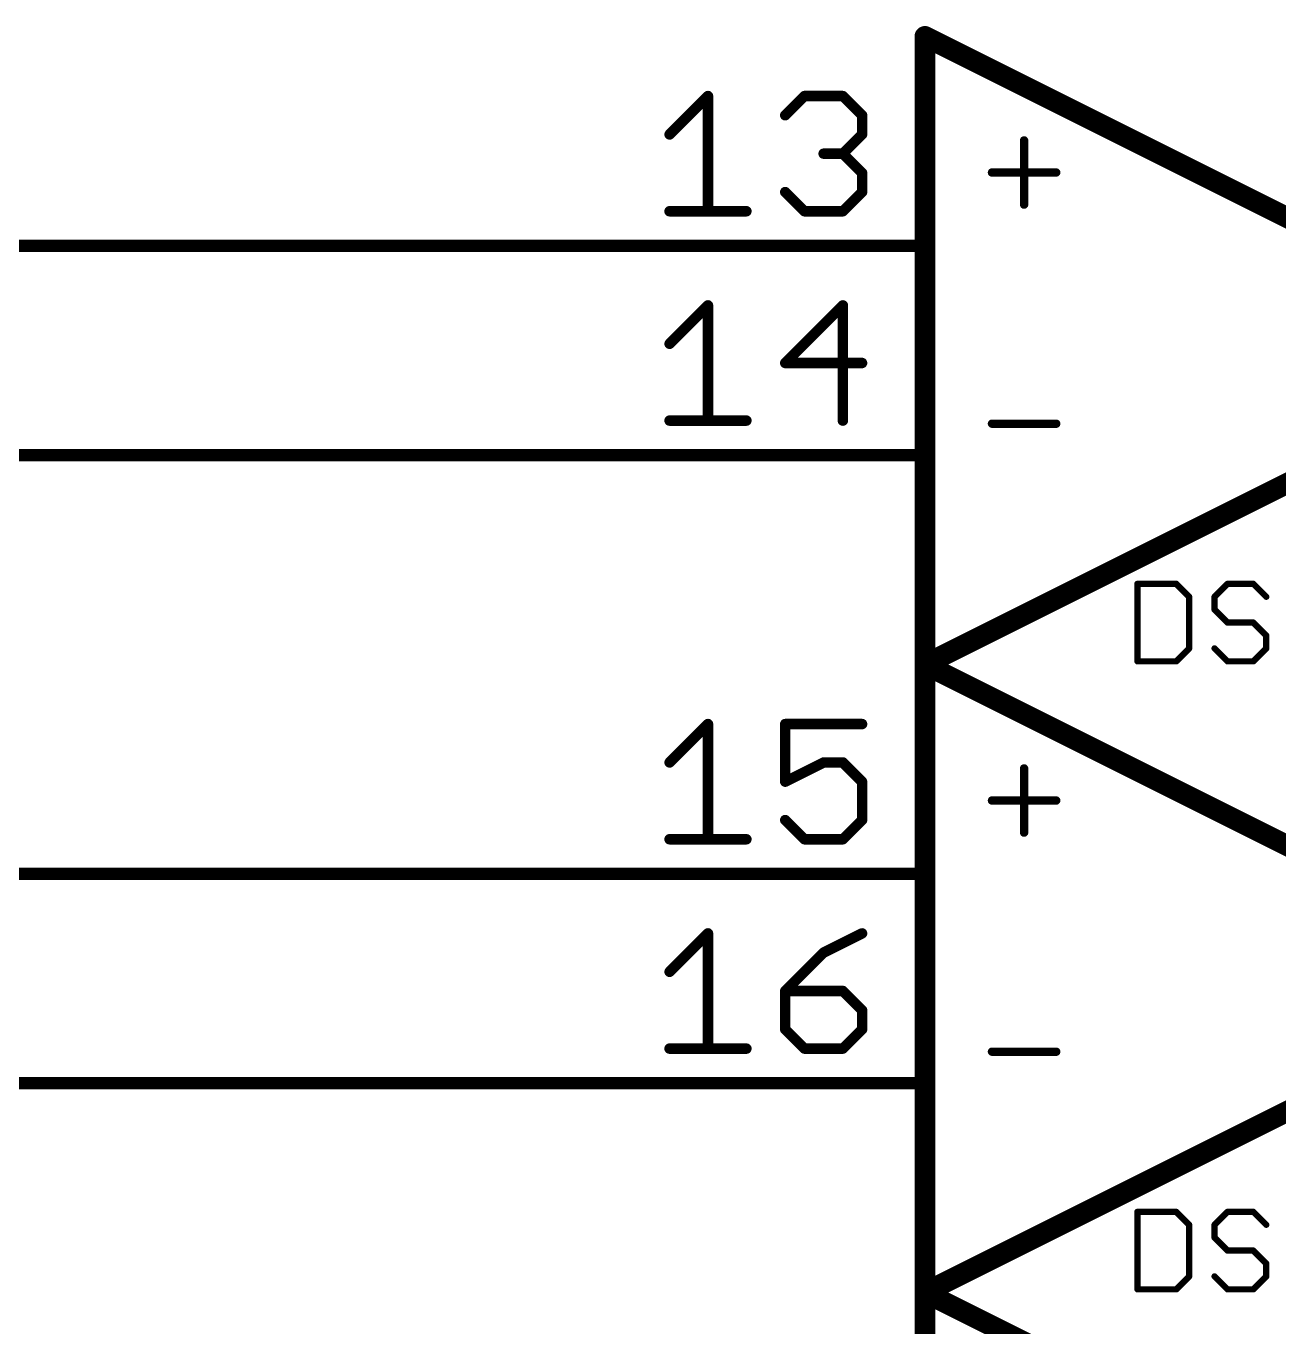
# Model space of a CAD drawing. Extents: x -72 to 265, y -97 to 216.
# Drawn here: x -54.09 to -38.89, y 78.32 to 94.11 of the extents above; entities that cross this region are included whole.
import ezdxf

# ---------------------------------------------------------------- set-up
doc = ezdxf.new("R2010")
doc.units = 0
for name, color, linetype in [('91', 94, 'CONTINUOUS'), ('94', 14, 'CONTINUOUS'), ('95', 251, 'CONTINUOUS'), ('96', 251, 'CONTINUOUS')]:
    doc.layers.add(name, color=color, linetype=linetype)

msp = doc.modelspace()

# ---------------------------------------------------------------- linework, layer by layer
at = {"layer": '91', "const_width": 0.1524}
for points in [[(-45.72, 91.44), (-58.42, 91.44)], [(-58.42, 88.9), (-45.72, 88.9)], [(-45.72, 83.82), (-58.42, 83.82)], [(-58.42, 81.28), (-45.72, 81.28)]]:
    msp.add_lwpolyline(points, dxfattribs=at)
at = {"layer": '91', "const_width": 0.0762}
for points in [[(-45.72, 91.4019, 1), (-45.72, 91.4781)], [(-45.72, 88.8619, 1), (-45.72, 88.9381)], [(-45.72, 83.7819, 1), (-45.72, 83.8581)], [(-45.72, 81.2419, 1), (-45.72, 81.3181)]]:
    msp.add_lwpolyline(points, format="xyb", dxfattribs=at)
at = {"layer": '94'}
for points, const_width in [([(-43.18, 93.98), (-43.18, 86.36)], 0.254), ([(-35.56, 90.17), (-43.18, 93.98)], 0.254), ([(-45.72, 91.44), (-43.18, 91.44)], 0.1524), ([(-43.18, 86.36), (-35.56, 90.17)], 0.254), ([(-45.72, 88.9), (-43.18, 88.9)], 0.1524), ([(-43.18, 86.36), (-43.18, 78.74)], 0.254), ([(-35.56, 82.55), (-43.18, 86.36)], 0.254), ([(-45.72, 83.82), (-43.18, 83.82)], 0.1524), ([(-43.18, 78.74), (-35.56, 82.55)], 0.254), ([(-45.72, 81.28), (-43.18, 81.28)], 0.1524), ([(-43.18, 78.74), (-43.18, 71.12)], 0.254), ([(-35.56, 74.93), (-43.18, 78.74)], 0.254)]:
    msp.add_lwpolyline(points, dxfattribs=dict(at, const_width=const_width))
for points, const_width in [([(-43.1165, 93.98, 1), (-43.2435, 93.98)], 0.127), ([(-43.1516, 94.0368, 1), (-43.2084, 93.9232)], 0.127), ([(-45.72, 91.4781, 1), (-45.72, 91.4019)], 0.0762), ([(-43.18, 91.4019, 1), (-43.18, 91.4781)], 0.0762), ([(-45.72, 88.9381, 1), (-45.72, 88.8619)], 0.0762), ([(-43.18, 88.8619, 1), (-43.18, 88.9381)], 0.0762), ([(-43.1165, 86.36, 1), (-43.2435, 86.36)], 0.127), ([(-43.1516, 86.4168, 1), (-43.2084, 86.3032)], 0.127), ([(-43.2084, 86.4168, 1), (-43.1516, 86.3032)], 0.127), ([(-43.2435, 86.36, 1), (-43.1165, 86.36)], 0.127), ([(-45.72, 83.8581, 1), (-45.72, 83.7819)], 0.0762), ([(-43.18, 83.7819, 1), (-43.18, 83.8581)], 0.0762), ([(-45.72, 81.3181, 1), (-45.72, 81.2419)], 0.0762), ([(-43.18, 81.2419, 1), (-43.18, 81.3181)], 0.0762), ([(-43.1165, 78.74, 1), (-43.2435, 78.74)], 0.127), ([(-43.1516, 78.7968, 1), (-43.2084, 78.6832)], 0.127), ([(-43.2084, 78.7968, 1), (-43.1516, 78.6832)], 0.127), ([(-43.2435, 78.74, 1), (-43.1165, 78.74)], 0.127)]:
    msp.add_lwpolyline(points, format="xyb", dxfattribs=dict(at, const_width=const_width))
at = {"layer": '95', "const_width": 0.127}
for points in [[(-46.2787, 92.7912), (-45.8126, 93.2573)], [(-45.8126, 93.2573), (-45.8126, 91.8591)], [(-44.8754, 93.0243), (-44.6423, 93.2573)], [(-44.6423, 93.2573), (-44.1763, 93.2573)], [(-44.1763, 93.2573), (-43.9432, 93.0243)], [(-43.9432, 93.0243), (-43.9432, 92.7912)], [(-43.9432, 92.7912), (-44.1763, 92.5582)], [(-44.1763, 92.5582), (-44.4093, 92.5582)], [(-44.1763, 92.5582), (-43.9432, 92.3252)], [(-43.9432, 92.3252), (-43.9432, 92.0921)], [(-44.6423, 91.8591), (-44.8754, 92.0921)], [(-43.9432, 92.0921), (-44.1763, 91.8591)], [(-46.2787, 91.8591), (-45.3465, 91.8591)], [(-44.1763, 91.8591), (-44.6423, 91.8591)], [(-46.2787, 90.2512), (-45.8126, 90.7173)], [(-45.8126, 90.7173), (-45.8126, 89.3191)], [(-44.1763, 90.7173), (-44.8754, 90.0182)], [(-44.1763, 89.3191), (-44.1763, 90.7173)], [(-44.8754, 90.0182), (-43.9432, 90.0182)], [(-46.2787, 89.3191), (-45.3465, 89.3191)], [(-46.2787, 85.1712), (-45.8126, 85.6373)], [(-45.8126, 85.6373), (-45.8126, 84.2391)], [(-43.9432, 85.6373), (-44.8754, 85.6373)], [(-44.8754, 85.6373), (-44.8754, 84.9382)], [(-44.8754, 84.9382), (-44.4093, 85.1712)], [(-44.4093, 85.1712), (-44.1763, 85.1712)], [(-44.1763, 85.1712), (-43.9432, 84.9382)], [(-43.9432, 84.9382), (-43.9432, 84.4721)], [(-44.6423, 84.2391), (-44.8754, 84.4721)], [(-43.9432, 84.4721), (-44.1763, 84.2391)], [(-46.2787, 84.2391), (-45.3465, 84.2391)], [(-44.1763, 84.2391), (-44.6423, 84.2391)], [(-46.2787, 82.6312), (-45.8126, 83.0973)], [(-45.8126, 83.0973), (-45.8126, 81.6991)], [(-43.9432, 83.0973), (-44.4093, 82.8643)], [(-44.4093, 82.8643), (-44.8754, 82.3982)], [(-44.8754, 82.3982), (-44.8754, 81.9321)], [(-44.1763, 82.3982), (-44.8754, 82.3982)], [(-43.9432, 82.1652), (-44.1763, 82.3982)], [(-43.9432, 81.9321), (-43.9432, 82.1652)], [(-44.8754, 81.9321), (-44.6423, 81.6991)], [(-44.1763, 81.6991), (-43.9432, 81.9321)], [(-46.2787, 81.6991), (-45.3465, 81.6991)], [(-44.6423, 81.6991), (-44.1763, 81.6991)]]:
    msp.add_lwpolyline(points, dxfattribs=at)
at = {"layer": '95', "const_width": 0.0635}
for points in [[(-45.7808, 93.2573, 1), (-45.8443, 93.2573)], [(-45.7901, 93.2348, 1), (-45.835, 93.2797)], [(-44.6423, 93.289, 1), (-44.6423, 93.2255)], [(-44.6199, 93.2348, 1), (-44.6648, 93.2797)], [(-44.1538, 93.2797, 1), (-44.1987, 93.2348)], [(-44.1763, 93.2255, 1), (-44.1763, 93.289)], [(-44.8978, 93.0467, 1), (-44.8529, 93.0018)], [(-43.9115, 93.0243, 1), (-43.975, 93.0243)], [(-43.9657, 93.0018, 1), (-43.9208, 93.0467)], [(-46.3011, 92.8137, 1), (-46.2562, 92.7688)], [(-43.975, 92.7912, 1), (-43.9115, 92.7912)], [(-43.9208, 92.7688, 1), (-43.9657, 92.8137)], [(-44.4093, 92.5899, 1), (-44.4093, 92.5264)], [(-44.1538, 92.5806, 1), (-44.1987, 92.5357)], [(-44.1987, 92.5806, 1), (-44.1538, 92.5357)], [(-44.1763, 92.5264, 1), (-44.1763, 92.5899)], [(-43.9115, 92.3252, 1), (-43.975, 92.3252)], [(-43.9657, 92.3027, 1), (-43.9208, 92.3476)], [(-44.8529, 92.1146, 1), (-44.8978, 92.0697)], [(-43.975, 92.0921, 1), (-43.9115, 92.0921)], [(-43.9208, 92.0697, 1), (-43.9657, 92.1146)], [(-46.2787, 91.8909, 1), (-46.2787, 91.8273)], [(-45.8443, 91.8591, 1), (-45.7808, 91.8591)], [(-45.3465, 91.8273, 1), (-45.3465, 91.8909)], [(-44.6423, 91.8909, 1), (-44.6423, 91.8273)], [(-44.6648, 91.8366, 1), (-44.6199, 91.8816)], [(-44.1987, 91.8816, 1), (-44.1538, 91.8366)], [(-44.1763, 91.8273, 1), (-44.1763, 91.8909)], [(-45.7808, 90.7173, 1), (-45.8443, 90.7173)], [(-45.7901, 90.6948, 1), (-45.835, 90.7397)], [(-44.1445, 90.7173, 1), (-44.208, 90.7173)], [(-44.1538, 90.6948, 1), (-44.1987, 90.7397)], [(-46.3011, 90.2737, 1), (-46.2562, 90.2288)], [(-44.8754, 90.0499, 1), (-44.8754, 89.9864)], [(-44.8978, 90.0406, 1), (-44.8529, 89.9957)], [(-43.9432, 89.9864, 1), (-43.9432, 90.0499)], [(-46.2787, 89.3509, 1), (-46.2787, 89.2874)], [(-45.8443, 89.3191, 1), (-45.7808, 89.3191)], [(-45.3465, 89.2874, 1), (-45.3465, 89.3509)], [(-44.208, 89.3191, 1), (-44.1445, 89.3191)], [(-45.7808, 85.6373, 1), (-45.8443, 85.6373)], [(-45.7901, 85.6148, 1), (-45.835, 85.6597)], [(-44.8436, 85.6373, 1), (-44.9071, 85.6373)], [(-44.8754, 85.669, 1), (-44.8754, 85.6055)], [(-43.9432, 85.6055, 1), (-43.9432, 85.669)], [(-46.3011, 85.1937, 1), (-46.2562, 85.1488)], [(-44.4093, 85.203, 1), (-44.4093, 85.1395)], [(-44.3951, 85.1428, 1), (-44.4235, 85.1996)], [(-44.1538, 85.1937, 1), (-44.1987, 85.1488)], [(-44.1763, 85.1395, 1), (-44.1763, 85.203)], [(-44.8896, 84.9666, 1), (-44.8612, 84.9098)], [(-44.9071, 84.9382, 1), (-44.8436, 84.9382)], [(-43.9115, 84.9382, 1), (-43.975, 84.9382)], [(-43.9657, 84.9157, 1), (-43.9208, 84.9606)], [(-44.8529, 84.4946, 1), (-44.8978, 84.4497)], [(-43.975, 84.4721, 1), (-43.9115, 84.4721)], [(-43.9208, 84.4497, 1), (-43.9657, 84.4946)], [(-46.2787, 84.2709, 1), (-46.2787, 84.2074)], [(-45.3465, 84.2074, 1), (-45.3465, 84.2709)], [(-44.6423, 84.2709, 1), (-44.6423, 84.2074)], [(-44.1763, 84.2074, 1), (-44.1763, 84.2709)], [(-45.8443, 84.2391, 1), (-45.7808, 84.2391)], [(-44.6648, 84.2166, 1), (-44.6199, 84.2616)], [(-44.1987, 84.2616, 1), (-44.1538, 84.2166)], [(-45.7808, 83.0973, 1), (-45.8443, 83.0973)], [(-45.7901, 83.0748, 1), (-45.835, 83.1197)], [(-43.9291, 83.0689, 1), (-43.9574, 83.1257)], [(-44.4235, 82.8927, 1), (-44.3951, 82.8359)], [(-44.3869, 82.8418, 1), (-44.4318, 82.8867)], [(-46.3011, 82.6537, 1), (-46.2562, 82.6088)], [(-44.8436, 82.3982, 1), (-44.9071, 82.3982)], [(-44.8754, 82.4299, 1), (-44.8754, 82.3664)], [(-44.8978, 82.4206, 1), (-44.8529, 82.3757)], [(-44.1538, 82.4206, 1), (-44.1987, 82.3757)], [(-44.1763, 82.3664, 1), (-44.1763, 82.4299)], [(-43.9115, 82.1652, 1), (-43.975, 82.1652)], [(-43.9657, 82.1427, 1), (-43.9208, 82.1876)], [(-44.9071, 81.9321, 1), (-44.8436, 81.9321)], [(-44.8529, 81.9546, 1), (-44.8978, 81.9097)], [(-43.975, 81.9321, 1), (-43.9115, 81.9321)], [(-43.9208, 81.9097, 1), (-43.9657, 81.9546)], [(-46.2787, 81.7309, 1), (-46.2787, 81.6673)], [(-45.8443, 81.6991, 1), (-45.7808, 81.6991)], [(-45.3465, 81.6673, 1), (-45.3465, 81.7309)], [(-44.6423, 81.7309, 1), (-44.6423, 81.6673)], [(-44.6648, 81.6766, 1), (-44.6199, 81.7216)], [(-44.1987, 81.7216, 1), (-44.1538, 81.6766)], [(-44.1763, 81.6673, 1), (-44.1763, 81.7309)]]:
    msp.add_lwpolyline(points, format="xyb", dxfattribs=at)
at = {"layer": '96'}
for points, const_width in [([(-41.9774, 92.7193), (-41.9774, 91.9397)], 0.1016), ([(-42.3672, 92.3295), (-41.5876, 92.3295)], 0.1016), ([(-42.3672, 89.2815), (-41.5876, 89.2815)], 0.1016), ([(-40.6019, 87.3387), (-40.6019, 86.3981)], 0.0762), ([(-40.1316, 87.3387), (-40.6019, 87.3387)], 0.0762), ([(-39.9748, 87.1819), (-40.1316, 87.3387)], 0.0762), ([(-39.5096, 87.3387), (-39.6664, 87.1819)], 0.0762), ([(-39.1961, 87.3387), (-39.5096, 87.3387)], 0.0762), ([(-39.0393, 87.1819), (-39.1961, 87.3387)], 0.0762), ([(-39.9748, 86.5549), (-39.9748, 87.1819)], 0.0762), ([(-39.6664, 87.1819), (-39.6664, 87.0252)], 0.0762), ([(-39.6664, 87.0252), (-39.5096, 86.8684)], 0.0762), ([(-39.5096, 86.8684), (-39.1961, 86.8684)], 0.0762), ([(-39.1961, 86.8684), (-39.0393, 86.7116)], 0.0762), ([(-39.0393, 86.7116), (-39.0393, 86.5549)], 0.0762), ([(-40.1316, 86.3981), (-39.9748, 86.5549)], 0.0762), ([(-39.5096, 86.3981), (-39.6664, 86.5549)], 0.0762), ([(-39.0393, 86.5549), (-39.1961, 86.3981)], 0.0762), ([(-40.6019, 86.3981), (-40.1316, 86.3981)], 0.0762), ([(-39.1961, 86.3981), (-39.5096, 86.3981)], 0.0762), ([(-41.9774, 85.0993), (-41.9774, 84.3197)], 0.1016), ([(-42.3672, 84.7095), (-41.5876, 84.7095)], 0.1016), ([(-42.3672, 81.6615), (-41.5876, 81.6615)], 0.1016), ([(-40.6019, 79.7187), (-40.6019, 78.7781)], 0.0762), ([(-40.1316, 79.7187), (-40.6019, 79.7187)], 0.0762), ([(-39.9748, 79.5619), (-40.1316, 79.7187)], 0.0762), ([(-39.5096, 79.7187), (-39.6664, 79.5619)], 0.0762), ([(-39.1961, 79.7187), (-39.5096, 79.7187)], 0.0762), ([(-39.0393, 79.5619), (-39.1961, 79.7187)], 0.0762), ([(-39.9748, 78.9349), (-39.9748, 79.5619)], 0.0762), ([(-39.6664, 79.5619), (-39.6664, 79.4052)], 0.0762), ([(-39.6664, 79.4052), (-39.5096, 79.2484)], 0.0762), ([(-39.5096, 79.2484), (-39.1961, 79.2484)], 0.0762), ([(-39.1961, 79.2484), (-39.0393, 79.0916)], 0.0762), ([(-39.0393, 79.0916), (-39.0393, 78.9349)], 0.0762), ([(-40.1316, 78.7781), (-39.9748, 78.9349)], 0.0762), ([(-39.5096, 78.7781), (-39.6664, 78.9349)], 0.0762), ([(-39.0393, 78.9349), (-39.1961, 78.7781)], 0.0762), ([(-40.6019, 78.7781), (-40.1316, 78.7781)], 0.0762), ([(-39.1961, 78.7781), (-39.5096, 78.7781)], 0.0762)]:
    msp.add_lwpolyline(points, dxfattribs=dict(at, const_width=const_width))
for points, const_width in [([(-41.952, 92.7193, 1), (-42.0028, 92.7193)], 0.0508), ([(-42.3672, 92.3549, 1), (-42.3672, 92.3041)], 0.0508), ([(-41.5876, 92.3041, 1), (-41.5876, 92.3549)], 0.0508), ([(-42.0028, 91.9397, 1), (-41.952, 91.9397)], 0.0508), ([(-42.3672, 89.3069, 1), (-42.3672, 89.2561)], 0.0508), ([(-41.5876, 89.2561, 1), (-41.5876, 89.3069)], 0.0508), ([(-40.5829, 87.3387, 1), (-40.621, 87.3387)], 0.0381), ([(-40.6019, 87.3578, 1), (-40.6019, 87.3197)], 0.0381), ([(-40.1181, 87.3522, 1), (-40.1451, 87.3252)], 0.0381), ([(-40.1316, 87.3197, 1), (-40.1316, 87.3578)], 0.0381), ([(-39.5096, 87.3578, 1), (-39.5096, 87.3197)], 0.0381), ([(-39.4961, 87.3252, 1), (-39.5231, 87.3522)], 0.0381), ([(-39.1826, 87.3522, 1), (-39.2096, 87.3252)], 0.0381), ([(-39.1961, 87.3197, 1), (-39.1961, 87.3578)], 0.0381), ([(-39.9558, 87.1819, 1), (-39.9939, 87.1819)], 0.0381), ([(-39.9883, 87.1685, 1), (-39.9614, 87.1954)], 0.0381), ([(-39.6473, 87.1819, 1), (-39.6854, 87.1819)], 0.0381), ([(-39.6799, 87.1954, 1), (-39.6529, 87.1685)], 0.0381), ([(-39.0528, 87.1685, 1), (-39.0258, 87.1954)], 0.0381), ([(-39.6529, 87.0386, 1), (-39.6799, 87.0117)], 0.0381), ([(-39.6854, 87.0252, 1), (-39.6473, 87.0252)], 0.0381), ([(-39.5096, 86.8875, 1), (-39.5096, 86.8494)], 0.0381), ([(-39.5231, 86.8549, 1), (-39.4961, 86.8819)], 0.0381), ([(-39.1826, 86.8819, 1), (-39.2096, 86.8549)], 0.0381), ([(-39.1961, 86.8494, 1), (-39.1961, 86.8875)], 0.0381), ([(-39.0203, 86.7116, 1), (-39.0584, 86.7116)], 0.0381), ([(-39.0528, 86.6982, 1), (-39.0258, 86.7251)], 0.0381), ([(-39.9939, 86.5549, 1), (-39.9558, 86.5549)], 0.0381), ([(-39.9614, 86.5414, 1), (-39.9883, 86.5683)], 0.0381), ([(-39.6529, 86.5683, 1), (-39.6799, 86.5414)], 0.0381), ([(-39.0584, 86.5549, 1), (-39.0203, 86.5549)], 0.0381), ([(-39.0258, 86.5414, 1), (-39.0528, 86.5683)], 0.0381), ([(-40.621, 86.3981, 1), (-40.5829, 86.3981)], 0.0381), ([(-40.6019, 86.4171, 1), (-40.6019, 86.3791)], 0.0381), ([(-40.1451, 86.4116, 1), (-40.1181, 86.3846)], 0.0381), ([(-40.1316, 86.3791, 1), (-40.1316, 86.4171)], 0.0381), ([(-39.5096, 86.4171, 1), (-39.5096, 86.3791)], 0.0381), ([(-39.5231, 86.3846, 1), (-39.4961, 86.4116)], 0.0381), ([(-39.2096, 86.4116, 1), (-39.1826, 86.3846)], 0.0381), ([(-39.1961, 86.3791, 1), (-39.1961, 86.4171)], 0.0381), ([(-41.952, 85.0993, 1), (-42.0028, 85.0993)], 0.0508), ([(-42.3672, 84.7349, 1), (-42.3672, 84.6841)], 0.0508), ([(-41.5876, 84.6841, 1), (-41.5876, 84.7349)], 0.0508), ([(-42.0028, 84.3197, 1), (-41.952, 84.3197)], 0.0508), ([(-42.3672, 81.6869, 1), (-42.3672, 81.6361)], 0.0508), ([(-41.5876, 81.6361, 1), (-41.5876, 81.6869)], 0.0508), ([(-40.5829, 79.7187, 1), (-40.621, 79.7187)], 0.0381), ([(-40.6019, 79.7378, 1), (-40.6019, 79.6997)], 0.0381), ([(-40.1181, 79.7322, 1), (-40.1451, 79.7052)], 0.0381), ([(-40.1316, 79.6997, 1), (-40.1316, 79.7378)], 0.0381), ([(-39.5096, 79.7378, 1), (-39.5096, 79.6997)], 0.0381), ([(-39.4961, 79.7052, 1), (-39.5231, 79.7322)], 0.0381), ([(-39.1826, 79.7322, 1), (-39.2096, 79.7052)], 0.0381), ([(-39.1961, 79.6997, 1), (-39.1961, 79.7378)], 0.0381), ([(-39.9558, 79.5619, 1), (-39.9939, 79.5619)], 0.0381), ([(-39.9883, 79.5485, 1), (-39.9614, 79.5754)], 0.0381), ([(-39.6473, 79.5619, 1), (-39.6854, 79.5619)], 0.0381), ([(-39.6799, 79.5754, 1), (-39.6529, 79.5485)], 0.0381), ([(-39.0528, 79.5485, 1), (-39.0258, 79.5754)], 0.0381), ([(-39.6529, 79.4186, 1), (-39.6799, 79.3917)], 0.0381), ([(-39.6854, 79.4052, 1), (-39.6473, 79.4052)], 0.0381), ([(-39.5096, 79.2674, 1), (-39.5096, 79.2294)], 0.0381), ([(-39.5231, 79.2349, 1), (-39.4961, 79.2619)], 0.0381), ([(-39.1826, 79.2619, 1), (-39.2096, 79.2349)], 0.0381), ([(-39.1961, 79.2294, 1), (-39.1961, 79.2674)], 0.0381), ([(-39.0203, 79.0916, 1), (-39.0584, 79.0916)], 0.0381), ([(-39.0528, 79.0782, 1), (-39.0258, 79.1051)], 0.0381), ([(-39.9939, 78.9349, 1), (-39.9558, 78.9349)], 0.0381), ([(-39.9614, 78.9214, 1), (-39.9883, 78.9483)], 0.0381), ([(-39.6529, 78.9483, 1), (-39.6799, 78.9214)], 0.0381), ([(-39.0584, 78.9349, 1), (-39.0203, 78.9349)], 0.0381), ([(-39.0258, 78.9214, 1), (-39.0528, 78.9483)], 0.0381), ([(-40.621, 78.7781, 1), (-40.5829, 78.7781)], 0.0381), ([(-40.6019, 78.7972, 1), (-40.6019, 78.7591)], 0.0381), ([(-40.1451, 78.7916, 1), (-40.1181, 78.7646)], 0.0381), ([(-40.1316, 78.7591, 1), (-40.1316, 78.7972)], 0.0381), ([(-39.5096, 78.7972, 1), (-39.5096, 78.7591)], 0.0381), ([(-39.5231, 78.7646, 1), (-39.4961, 78.7916)], 0.0381), ([(-39.2096, 78.7916, 1), (-39.1826, 78.7646)], 0.0381), ([(-39.1961, 78.7591, 1), (-39.1961, 78.7972)], 0.0381)]:
    msp.add_lwpolyline(points, format="xyb", dxfattribs=dict(at, const_width=const_width))

doc.saveas('drawing.dxf')
